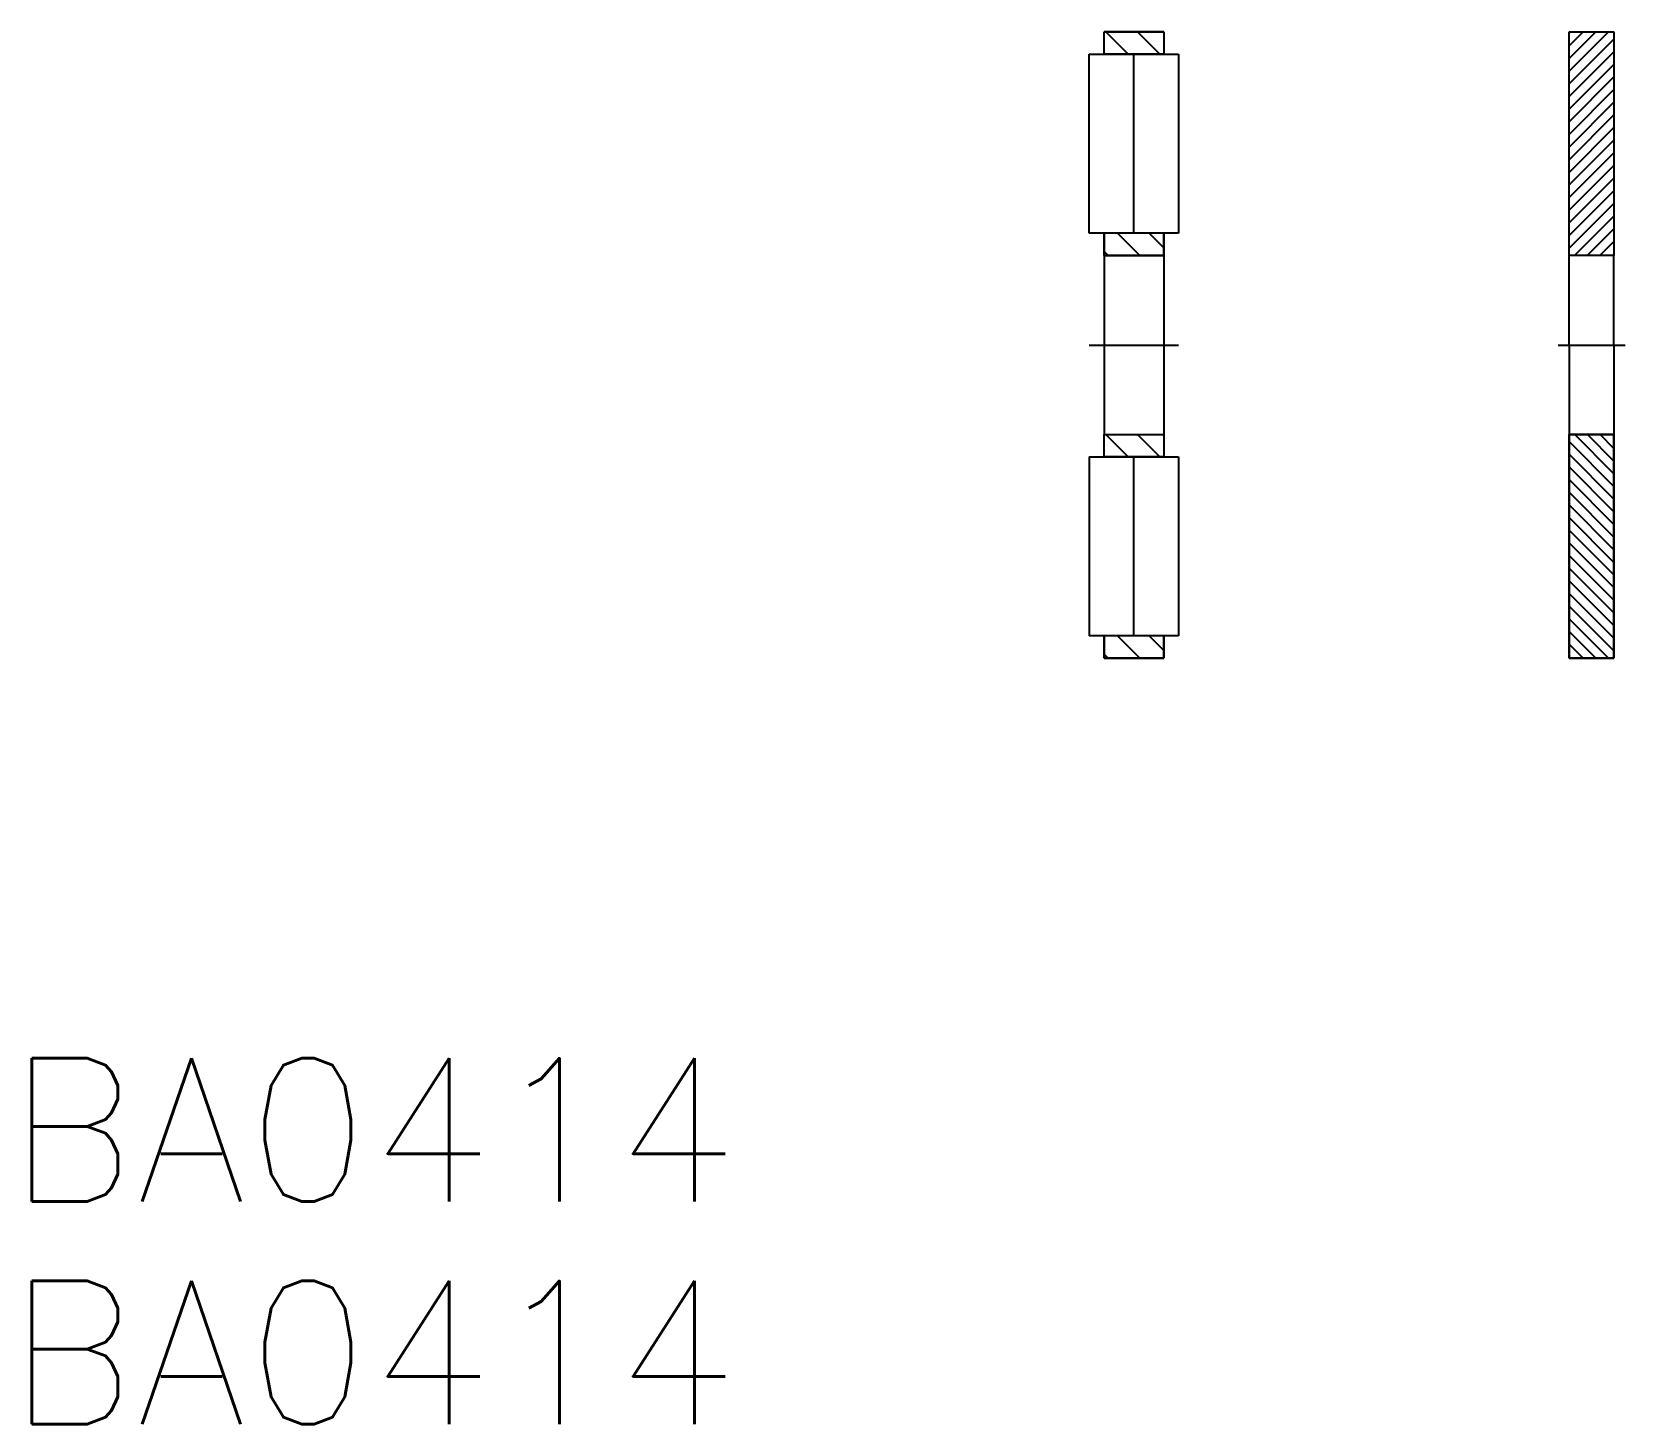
# Model space of a CAD drawing. Extents: x 107.2 to 142.8, y 50.9 to 82.
import ezdxf

# ---------------------------------------------------------------- set-up
doc = ezdxf.new("R2010")
doc.units = 0
doc.linetypes.add('CENTER', pattern=[17.5, 13, -1.5, 1.5, -1.5])
doc.layers.get('0').update_dxf_attribs({"linetype": 'CONTINUOUS'})
doc.layers.add('CENTER', color=1, linetype='CENTER')
doc.styles.get("Standard").update_dxf_attribs({"font": 'txt.shx', "bigfont": '@extfont2.shx'})

msp = doc.modelspace()

# ---------------------------------------------------------------- linework, layer by layer
at = {"color": 7, "linetype": 'CONTINUOUS'}
for p, q in [((131.126, 81.491), (131.126, 81.991)), ((132.459, 81.991), (131.126, 81.991)), ((131.126, 81.491), (131.126, 81.991)), ((131.126, 81.991), (132.459, 81.991)), ((132.459, 81.991), (132.459, 81.491)), ((132.459, 81.991), (132.459, 81.491)), ((141.524, 76.991), (141.524, 81.991)), ((141.524, 76.991), (141.524, 81.991)), ((141.524, 81.991), (142.524, 81.991)), ((142.524, 81.991), (142.524, 76.991)), ((142.524, 81.991), (142.524, 76.991)), ((130.792, 77.491), (130.792, 81.491)), ((130.792, 81.491), (132.792, 81.491)), ((132.459, 81.491), (131.126, 81.491)), ((132.792, 81.491), (132.792, 77.491)), ((132.792, 77.491), (130.792, 77.491)), ((131.126, 76.991), (131.126, 77.491)), ((131.126, 77.491), (131.126, 76.991)), ((132.459, 77.491), (131.126, 77.491)), ((132.459, 77.491), (132.459, 76.991)), ((132.459, 76.991), (132.459, 77.491)), ((132.459, 76.991), (131.126, 76.991)), ((131.126, 76.991), (131.126, 72.991)), ((131.126, 76.991), (132.459, 76.991)), ((132.459, 76.991), (132.459, 72.991)), ((142.524, 76.991), (141.524, 76.991)), ((142.524, 76.991), (141.524, 76.991)), ((141.524, 74.991), (141.524, 76.991)), ((142.524, 74.991), (142.524, 76.991)), ((141.524, 74.991), (141.524, 72.991)), ((142.524, 74.991), (142.524, 72.991)), ((131.126, 72.991), (132.459, 72.991)), ((131.126, 72.491), (131.126, 72.991)), ((131.126, 72.491), (131.126, 72.991)), ((131.126, 72.991), (132.459, 72.991)), ((132.459, 72.991), (132.459, 72.491)), ((132.459, 72.991), (132.459, 72.491)), ((141.524, 72.991), (142.524, 72.991)), ((141.524, 67.991), (141.524, 72.991)), ((141.524, 72.991), (141.524, 67.991)), ((142.524, 72.991), (141.524, 72.991)), ((142.524, 72.991), (142.524, 67.991)), ((142.524, 67.991), (142.524, 72.991)), ((130.792, 72.491), (132.792, 72.491)), ((130.792, 72.491), (130.792, 68.491)), ((132.459, 72.491), (131.126, 72.491)), ((132.792, 72.491), (132.792, 68.491)), ((132.792, 68.491), (130.792, 68.491)), ((131.126, 67.991), (131.126, 68.491)), ((131.126, 68.491), (131.126, 67.991)), ((132.459, 68.491), (131.126, 68.491)), ((132.459, 68.491), (132.459, 67.991)), ((132.459, 67.991), (132.459, 68.491)), ((132.459, 67.991), (131.126, 67.991)), ((131.126, 67.991), (132.459, 67.991)), ((142.524, 67.991), (141.524, 67.991)), ((141.524, 67.991), (142.524, 67.991))]:
    msp.add_line(p, q, dxfattribs=at)
at = {"color": 3, "linetype": 'CONTINUOUS'}
for p, q in [((131.667, 81.491), (131.167, 81.991)), ((132.374, 81.491), (131.874, 81.991)), ((142.402, 81.991), (141.524, 81.113)), ((142.119, 81.991), (141.524, 81.396)), ((141.836, 81.991), (141.524, 81.679)), ((141.553, 81.991), (141.524, 81.962)), ((142.524, 81.831), (141.524, 80.831)), ((142.524, 81.548), (141.524, 80.548)), ((142.524, 81.265), (141.524, 80.265)), ((142.524, 80.982), (141.524, 79.982)), ((142.524, 80.699), (141.524, 79.699)), ((142.524, 80.416), (141.524, 79.416)), ((142.524, 80.133), (141.524, 79.133)), ((142.524, 79.851), (141.524, 78.851)), ((142.524, 79.568), (141.524, 78.568)), ((142.524, 79.285), (141.524, 78.285)), ((142.524, 79.002), (141.524, 78.002)), ((142.524, 78.719), (141.524, 77.719)), ((142.524, 78.436), (141.524, 77.436)), ((142.524, 78.154), (141.524, 77.154)), ((142.524, 77.871), (141.644, 76.991)), ((131.924, 76.991), (131.424, 77.491)), ((132.459, 77.163), (132.131, 77.491)), ((142.524, 77.588), (141.927, 76.991)), ((142.524, 77.305), (142.21, 76.991)), ((131.217, 76.991), (131.126, 77.082)), ((142.524, 77.022), (142.493, 76.991)), ((131.667, 72.491), (131.167, 72.991)), ((132.374, 72.491), (131.874, 72.991)), ((142.524, 71.831), (141.524, 72.831)), ((142.524, 72.113), (141.647, 72.991)), ((142.524, 72.396), (141.93, 72.991)), ((142.524, 72.679), (142.213, 72.991)), ((142.524, 72.962), (142.496, 72.991)), ((142.524, 71.548), (141.524, 72.548)), ((142.524, 71.265), (141.524, 72.265)), ((142.524, 70.982), (141.524, 71.982)), ((142.524, 70.699), (141.524, 71.699)), ((142.524, 70.416), (141.524, 71.416)), ((142.524, 70.133), (141.524, 71.133)), ((142.524, 69.851), (141.524, 70.851)), ((142.524, 69.568), (141.524, 70.568)), ((142.524, 69.285), (141.524, 70.285)), ((142.524, 69.002), (141.524, 70.002)), ((142.524, 68.719), (141.524, 69.719)), ((142.524, 68.436), (141.524, 69.436)), ((142.524, 68.154), (141.524, 69.154)), ((142.404, 67.991), (141.524, 68.871)), ((131.924, 67.991), (131.424, 68.491)), ((132.459, 68.163), (132.131, 68.491)), ((142.122, 67.991), (141.524, 68.588)), ((131.217, 67.991), (131.126, 68.082)), ((141.839, 67.991), (141.524, 68.305)), ((141.556, 67.991), (141.524, 68.022))]:
    msp.add_line(p, q, dxfattribs=at)
at = {"layer": 'CENTER', "color": 1, "linetype": 'CENTER'}
for p, q in [((131.792, 77.491), (131.792, 81.491)), ((130.792, 74.991), (132.792, 74.991)), ((141.274, 74.991), (142.774, 74.991)), ((131.792, 68.491), (131.792, 72.491))]:
    msp.add_line(p, q, dxfattribs=at)

# ---------------------------------------------------------------- texts
at = {"color": 7, "linetype": 'CONTINUOUS'}
for p in [(106.609, 55.849), (106.609, 50.871)]:
    msp.add_text('BA0414', height=3.2, dxfattribs=at).set_placement(p)

doc.saveas('drawing.dxf')
